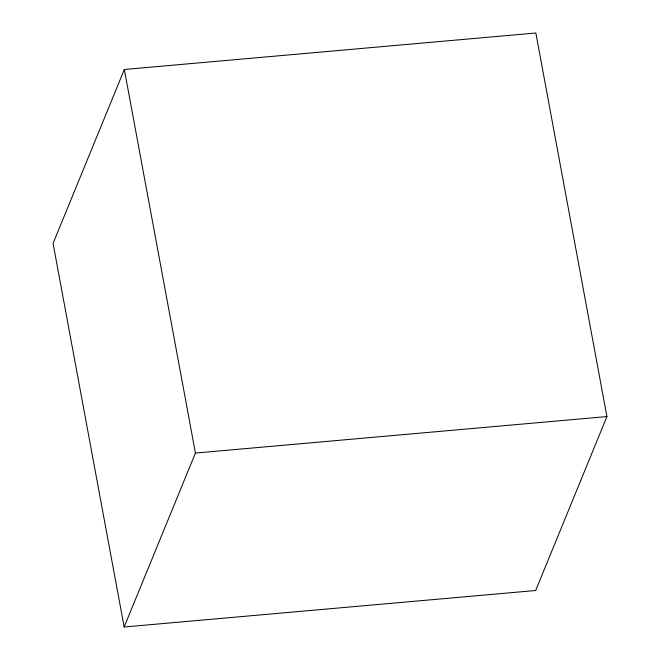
<?xml version="1.0" encoding="UTF-8"?>
<svg xmlns="http://www.w3.org/2000/svg" width="660" height="660" viewBox="0 0 660 660"><rect width="100%" height="100%" fill="white"/><g stroke="black" fill="none" stroke-linecap="round" stroke-linejoin="round"><path stroke-width="0.99" d="M124.336 69.49L53.072 243.433L124.154 627L535.664 590.51L606.928 416.567L535.846 33L124.336 69.49L195.426 453.057L124.154 627M195.426 453.057L606.928 416.567"/></g></svg>
